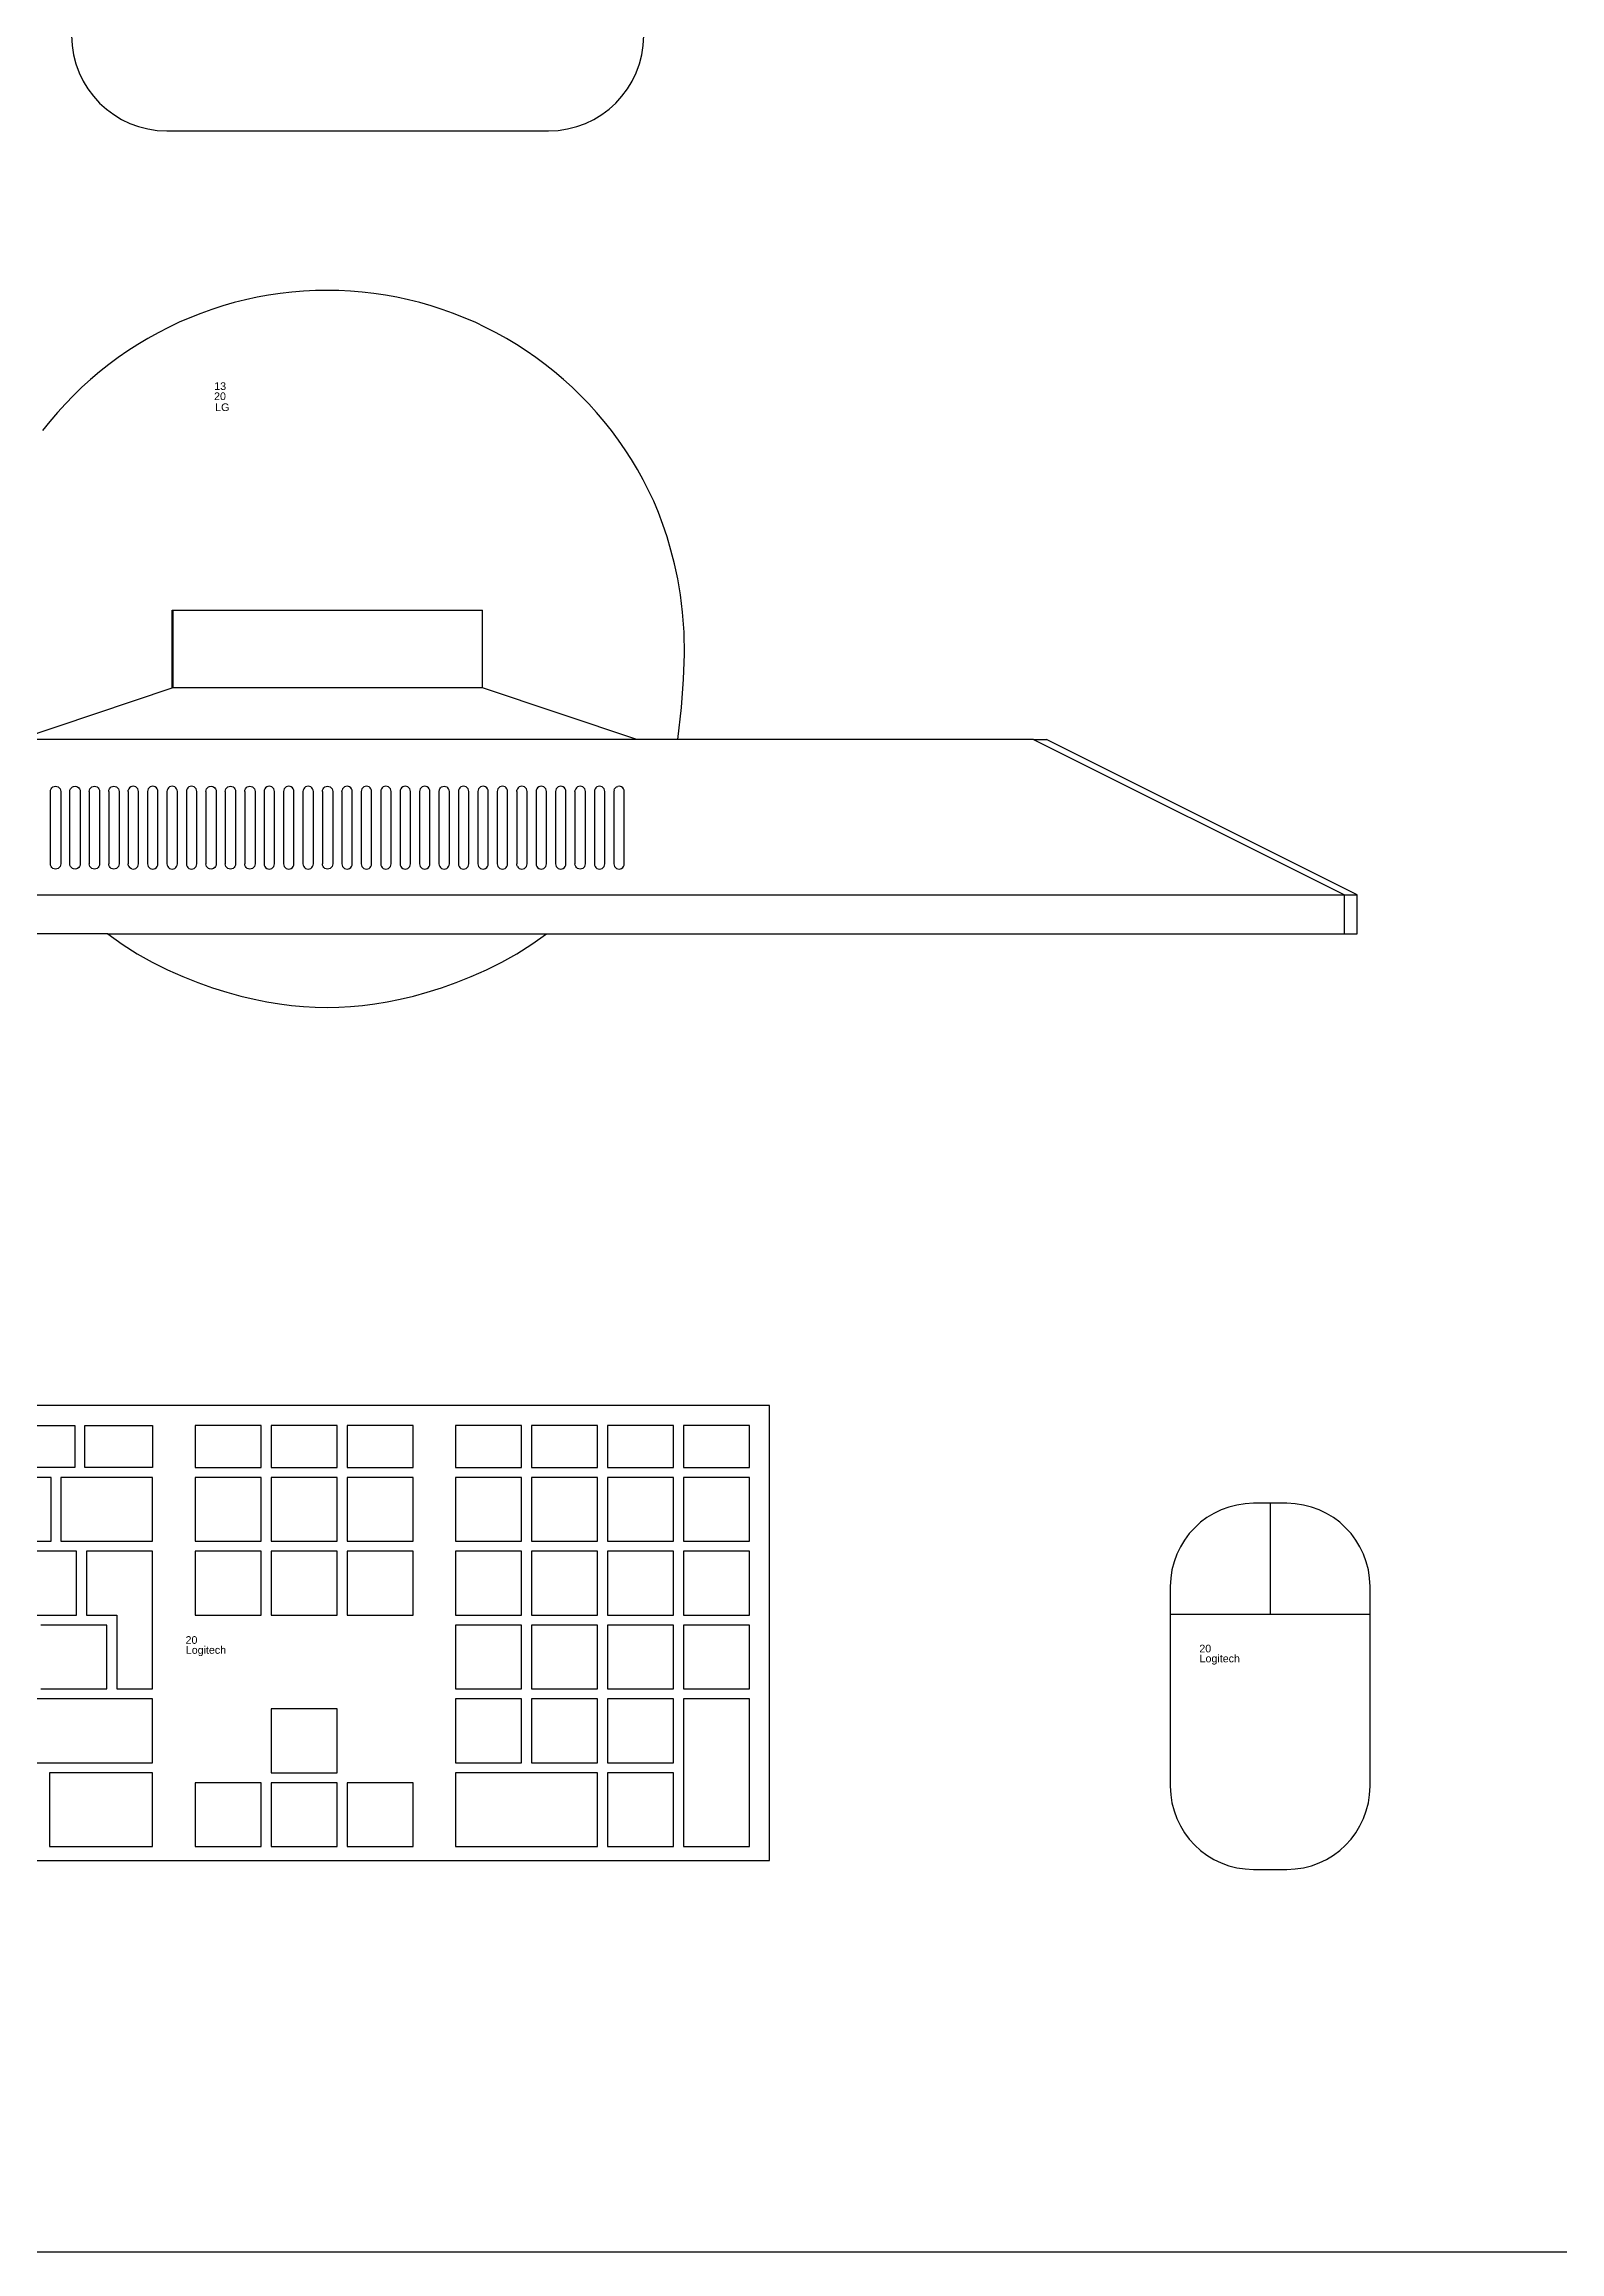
# Model space of a CAD drawing. Header units: inches. Extents: x 38 to 872, y -154 to 346.
# Drawn here: x 364.2 to 403.9, y -93.5 to -35.6 of the extents above; entities that cross this region are included whole.
import ezdxf

# ---------------------------------------------------------------- set-up
doc = ezdxf.new("R2010")
doc.units = ezdxf.units.IN
doc.header["$MEASUREMENT"] = 0
doc.layers.add('Edges', color=7, linetype='Continuous')
doc.styles.get("Standard").update_dxf_attribs({"font": 'arial.ttf'})

# ---------------------------------------------------------------- blocks, each defined once
blk = doc.blocks.new('Mesa')
blk.add_lwpolyline([(145.59, 115.783), (7.5, 115.783, 0.414214), (0, 108.283), (0, 7.5, 0.414214), (7.5, 0), (145.59, 0, 0.414214), (153.09, 7.5), (153.09, 108.283, 0.414214)], format="xyb", close=True)
blk.add_lwpolyline([(107.882, 55.616), (117.882, 55.616)])
for centre, start, end in [((107.882, 58.116), 90, 270), ((117.882, 58.116), 270, 90)]:
    blk.add_arc(centre, 2.5, start, end)
for tag, p, flags in [('ID', (4.63, 109.471), 1), ('PC_DISPONIBLES', (4.666, 106.305), 3), ('PC_ACTUALES', (4.642, 104.708), 1)]:
    blk.add_attdef(tag, p, '', height=1, dxfattribs=dict(flags=flags))
blk.add_attdef('POSICION', (4.604, 107.926), '', height=1)
blk = doc.blocks.new('Monitor')
at = {"layer": 'Edges'}
for p, q in [((-3.948, -0.88), (-3.948, 1.157)), ((-3.948, 1.157), (-3.92, 1.157)), ((-3.92, -0.88), (-3.92, 1.157)), ((-3.92, 1.157), (4.192, 1.157)), ((4.192, -0.88), (4.192, 1.157)), ((-7.98, -2.239), (-3.948, -0.88)), ((-3.92, -0.88), (-3.948, -0.88)), ((4.192, -0.88), (-3.92, -0.88)), ((8.235, -2.239), (4.192, -0.88)), ((8.235, -2.239), (-7.98, -2.239)), ((9.31, -2.239), (8.235, -2.239)), ((18.637, -2.239), (9.31, -2.239)), ((18.637, -2.239), (26.788, -6.314)), ((18.637, -2.239), (18.976, -2.239)), ((27.127, -6.314), (18.976, -2.239)), ((-7.073, -3.48), (-7.04, -3.466)), ((-7.04, -3.466), (-7.005, -3.462)), ((-7.005, -3.462), (-6.97, -3.466)), ((-6.97, -3.466), (-6.937, -3.48)), ((-6.563, -3.48), (-6.531, -3.466)), ((-6.531, -3.466), (-6.495, -3.462)), ((-6.495, -3.462), (-6.46, -3.466)), ((-6.46, -3.466), (-6.427, -3.48)), ((-6.054, -3.48), (-6.021, -3.466)), ((-6.021, -3.466), (-5.986, -3.462)), ((-5.986, -3.462), (-5.951, -3.466)), ((-5.951, -3.466), (-5.918, -3.48)), ((-5.544, -3.48), (-5.512, -3.466)), ((-5.512, -3.466), (-5.477, -3.462)), ((-5.477, -3.462), (-5.441, -3.466)), ((-5.441, -3.466), (-5.409, -3.48)), ((-5.002, -3.466), (-5.035, -3.48)), ((-4.967, -3.462), (-5.002, -3.466)), ((-4.932, -3.466), (-4.967, -3.462)), ((-4.899, -3.48), (-4.932, -3.466)), ((-4.493, -3.466), (-4.526, -3.48)), ((-4.458, -3.462), (-4.493, -3.466)), ((-4.423, -3.466), (-4.458, -3.462)), ((-4.39, -3.48), (-4.423, -3.466)), ((-3.983, -3.466), (-4.016, -3.48)), ((-3.948, -3.462), (-3.983, -3.466)), ((-3.913, -3.466), (-3.948, -3.462)), ((-3.88, -3.48), (-3.913, -3.466)), ((-3.474, -3.466), (-3.507, -3.48)), ((-3.439, -3.462), (-3.474, -3.466)), ((-3.404, -3.466), (-3.439, -3.462)), ((-3.371, -3.48), (-3.404, -3.466)), ((-2.997, -3.48), (-2.965, -3.466)), ((-2.965, -3.466), (-2.929, -3.462)), ((-2.929, -3.462), (-2.894, -3.466)), ((-2.894, -3.466), (-2.861, -3.48)), ((-2.488, -3.48), (-2.455, -3.466)), ((-2.455, -3.466), (-2.42, -3.462)), ((-2.42, -3.462), (-2.385, -3.466)), ((-2.385, -3.466), (-2.352, -3.48)), ((-1.978, -3.48), (-1.946, -3.466)), ((-1.946, -3.466), (-1.91, -3.462)), ((-1.91, -3.462), (-1.875, -3.466)), ((-1.875, -3.466), (-1.843, -3.48)), ((-1.436, -3.466), (-1.469, -3.48)), ((-1.401, -3.462), (-1.436, -3.466)), ((-1.366, -3.466), (-1.401, -3.462)), ((-1.333, -3.48), (-1.366, -3.466)), ((-0.927, -3.466), (-0.96, -3.48)), ((-0.892, -3.462), (-0.927, -3.466)), ((-0.856, -3.466), (-0.892, -3.462)), ((-0.824, -3.48), (-0.856, -3.466)), ((-0.417, -3.466), (-0.45, -3.48)), ((-0.382, -3.462), (-0.417, -3.466)), ((-0.347, -3.466), (-0.382, -3.462)), ((-0.314, -3.48), (-0.347, -3.466)), ((0.059, -3.48), (0.092, -3.466)), ((0.092, -3.466), (0.127, -3.462)), ((0.127, -3.462), (0.162, -3.466)), ((0.162, -3.466), (0.195, -3.48)), ((0.602, -3.466), (0.569, -3.48)), ((0.637, -3.462), (0.602, -3.466)), ((0.672, -3.466), (0.637, -3.462)), ((0.705, -3.48), (0.672, -3.466)), ((1.111, -3.466), (1.078, -3.48)), ((1.146, -3.462), (1.111, -3.466)), ((1.181, -3.466), (1.146, -3.462)), ((1.214, -3.48), (1.181, -3.466)), ((1.62, -3.466), (1.588, -3.48)), ((1.656, -3.462), (1.62, -3.466)), ((1.691, -3.466), (1.656, -3.462)), ((1.723, -3.48), (1.691, -3.466)), ((2.13, -3.466), (2.097, -3.48)), ((2.165, -3.462), (2.13, -3.466)), ((2.2, -3.466), (2.165, -3.462)), ((2.233, -3.48), (2.2, -3.466)), ((2.639, -3.466), (2.606, -3.48)), ((2.674, -3.462), (2.639, -3.466)), ((2.71, -3.466), (2.674, -3.462)), ((2.742, -3.48), (2.71, -3.466)), ((3.116, -3.48), (3.149, -3.466)), ((3.149, -3.466), (3.184, -3.462)), ((3.184, -3.462), (3.219, -3.466)), ((3.219, -3.466), (3.252, -3.48)), ((3.658, -3.466), (3.625, -3.48)), ((3.693, -3.462), (3.658, -3.466)), ((3.728, -3.466), (3.693, -3.462)), ((3.761, -3.48), (3.728, -3.466)), ((4.168, -3.466), (4.135, -3.48)), ((4.203, -3.462), (4.168, -3.466)), ((4.238, -3.466), (4.203, -3.462)), ((4.271, -3.48), (4.238, -3.466)), ((4.677, -3.466), (4.644, -3.48)), ((4.712, -3.462), (4.677, -3.466)), ((4.747, -3.466), (4.712, -3.462)), ((4.78, -3.48), (4.747, -3.466)), ((5.186, -3.466), (5.154, -3.48)), ((5.222, -3.462), (5.186, -3.466)), ((5.257, -3.466), (5.222, -3.462)), ((5.29, -3.48), (5.257, -3.466)), ((5.696, -3.466), (5.663, -3.48)), ((5.731, -3.462), (5.696, -3.466)), ((5.766, -3.466), (5.731, -3.462)), ((5.799, -3.48), (5.766, -3.466)), ((6.205, -3.466), (6.173, -3.48)), ((6.24, -3.462), (6.205, -3.466)), ((6.276, -3.466), (6.24, -3.462)), ((6.308, -3.48), (6.276, -3.466)), ((6.715, -3.466), (6.682, -3.48)), ((6.75, -3.462), (6.715, -3.466)), ((6.785, -3.466), (6.75, -3.462)), ((6.818, -3.48), (6.785, -3.466)), ((7.224, -3.466), (7.191, -3.48)), ((7.259, -3.462), (7.224, -3.466)), ((7.294, -3.466), (7.259, -3.462)), ((7.327, -3.48), (7.294, -3.466)), ((7.701, -3.48), (7.734, -3.466)), ((7.769, -3.462), (7.734, -3.466)), ((7.804, -3.466), (7.769, -3.462)), ((7.837, -3.48), (7.804, -3.466)), ((-7.141, -3.597), (-7.136, -3.562)), ((-7.141, -5.499), (-7.141, -3.597)), ((-7.136, -3.562), (-7.122, -3.529)), ((-7.122, -3.529), (-7.101, -3.501)), ((-7.101, -3.501), (-7.073, -3.48)), ((-6.937, -3.48), (-6.909, -3.501)), ((-6.909, -3.501), (-6.887, -3.529)), ((-6.887, -3.529), (-6.874, -3.562)), ((-6.874, -3.562), (-6.869, -3.597)), ((-6.869, -3.597), (-6.869, -5.499)), ((-6.631, -3.597), (-6.627, -3.562)), ((-6.631, -5.499), (-6.631, -3.597)), ((-6.627, -3.562), (-6.613, -3.529)), ((-6.613, -3.529), (-6.591, -3.501)), ((-6.591, -3.501), (-6.563, -3.48)), ((-6.427, -3.48), (-6.399, -3.501)), ((-6.399, -3.501), (-6.378, -3.529)), ((-6.378, -3.529), (-6.364, -3.562)), ((-6.364, -3.562), (-6.36, -3.597)), ((-6.36, -3.597), (-6.36, -5.499)), ((-6.122, -3.597), (-6.117, -3.562)), ((-6.122, -3.597), (-6.122, -5.499)), ((-6.117, -3.562), (-6.104, -3.529)), ((-6.104, -3.529), (-6.082, -3.501)), ((-6.082, -3.501), (-6.054, -3.48)), ((-5.918, -3.48), (-5.89, -3.501)), ((-5.89, -3.501), (-5.868, -3.529)), ((-5.868, -3.529), (-5.855, -3.562)), ((-5.855, -3.562), (-5.85, -3.597)), ((-5.85, -3.597), (-5.85, -5.499)), ((-5.612, -3.597), (-5.608, -3.562)), ((-5.612, -3.597), (-5.612, -5.499)), ((-5.608, -3.562), (-5.594, -3.529)), ((-5.594, -3.529), (-5.573, -3.501)), ((-5.573, -3.501), (-5.544, -3.48)), ((-5.409, -3.48), (-5.38, -3.501)), ((-5.38, -3.501), (-5.359, -3.529)), ((-5.359, -3.529), (-5.345, -3.562)), ((-5.345, -3.562), (-5.341, -3.597)), ((-5.341, -3.597), (-5.341, -5.499)), ((-5.103, -3.597), (-5.098, -3.562)), ((-5.103, -3.597), (-5.103, -5.499)), ((-5.085, -3.529), (-5.098, -3.562)), ((-5.063, -3.501), (-5.085, -3.529)), ((-5.035, -3.48), (-5.063, -3.501)), ((-4.871, -3.501), (-4.899, -3.48)), ((-4.849, -3.529), (-4.871, -3.501)), ((-4.836, -3.562), (-4.849, -3.529)), ((-4.831, -3.597), (-4.836, -3.562)), ((-4.831, -5.499), (-4.831, -3.597)), ((-4.589, -3.562), (-4.594, -3.597)), ((-4.594, -3.597), (-4.594, -5.499)), ((-4.575, -3.529), (-4.589, -3.562)), ((-4.554, -3.501), (-4.575, -3.529)), ((-4.526, -3.48), (-4.554, -3.501)), ((-4.362, -3.501), (-4.39, -3.48)), ((-4.34, -3.529), (-4.362, -3.501)), ((-4.326, -3.562), (-4.34, -3.529)), ((-4.322, -3.597), (-4.326, -3.562)), ((-4.322, -5.499), (-4.322, -3.597)), ((-4.079, -3.562), (-4.084, -3.597)), ((-4.084, -3.597), (-4.084, -5.499)), ((-4.066, -3.529), (-4.079, -3.562)), ((-4.044, -3.501), (-4.066, -3.529)), ((-4.016, -3.48), (-4.044, -3.501)), ((-3.852, -3.501), (-3.88, -3.48)), ((-3.831, -3.529), (-3.852, -3.501)), ((-3.817, -3.562), (-3.831, -3.529)), ((-3.812, -3.597), (-3.817, -3.562)), ((-3.812, -5.499), (-3.812, -3.597)), ((-3.57, -3.562), (-3.575, -3.597)), ((-3.575, -3.597), (-3.575, -5.499)), ((-3.556, -3.529), (-3.57, -3.562)), ((-3.535, -3.501), (-3.556, -3.529)), ((-3.507, -3.48), (-3.535, -3.501)), ((-3.343, -3.501), (-3.371, -3.48)), ((-3.321, -3.529), (-3.343, -3.501)), ((-3.308, -3.562), (-3.321, -3.529)), ((-3.303, -3.597), (-3.308, -3.562)), ((-3.303, -5.499), (-3.303, -3.597)), ((-3.065, -3.597), (-3.061, -3.562)), ((-3.065, -3.597), (-3.065, -5.499)), ((-3.061, -3.562), (-3.047, -3.529)), ((-3.047, -3.529), (-3.025, -3.501)), ((-3.025, -3.501), (-2.997, -3.48)), ((-2.861, -3.48), (-2.833, -3.501)), ((-2.833, -3.501), (-2.812, -3.529)), ((-2.812, -3.529), (-2.798, -3.562)), ((-2.798, -3.562), (-2.794, -3.597)), ((-2.794, -3.597), (-2.794, -5.499)), ((-2.556, -3.597), (-2.551, -3.562)), ((-2.556, -3.597), (-2.556, -5.499)), ((-2.551, -3.562), (-2.538, -3.529)), ((-2.538, -3.529), (-2.516, -3.501)), ((-2.516, -3.501), (-2.488, -3.48)), ((-2.352, -3.48), (-2.324, -3.501)), ((-2.324, -3.501), (-2.302, -3.529)), ((-2.302, -3.529), (-2.289, -3.562)), ((-2.289, -3.562), (-2.284, -3.597)), ((-2.284, -3.597), (-2.284, -5.499)), ((-2.046, -3.597), (-2.042, -3.562)), ((-2.046, -3.597), (-2.046, -5.499)), ((-2.042, -3.562), (-2.028, -3.529)), ((-2.028, -3.529), (-2.007, -3.501)), ((-2.007, -3.501), (-1.978, -3.48)), ((-1.843, -3.48), (-1.814, -3.501)), ((-1.814, -3.501), (-1.793, -3.529)), ((-1.793, -3.529), (-1.779, -3.562)), ((-1.779, -3.562), (-1.775, -3.597)), ((-1.775, -3.597), (-1.775, -5.499)), ((-1.532, -3.562), (-1.537, -3.597)), ((-1.537, -3.597), (-1.537, -5.499)), ((-1.519, -3.529), (-1.532, -3.562)), ((-1.497, -3.501), (-1.519, -3.529)), ((-1.469, -3.48), (-1.497, -3.501)), ((-1.305, -3.501), (-1.333, -3.48)), ((-1.283, -3.529), (-1.305, -3.501)), ((-1.27, -3.562), (-1.283, -3.529)), ((-1.265, -3.597), (-1.27, -3.562)), ((-1.265, -5.499), (-1.265, -3.597)), ((-1.023, -3.562), (-1.027, -3.597)), ((-1.027, -3.597), (-1.027, -5.499)), ((-1.009, -3.529), (-1.023, -3.562)), ((-0.988, -3.501), (-1.009, -3.529)), ((-0.96, -3.48), (-0.988, -3.501)), ((-0.796, -3.501), (-0.824, -3.48)), ((-0.774, -3.529), (-0.796, -3.501)), ((-0.76, -3.562), (-0.774, -3.529)), ((-0.756, -3.597), (-0.76, -3.562)), ((-0.756, -5.499), (-0.756, -3.597)), ((-0.513, -3.562), (-0.518, -3.597)), ((-0.518, -3.597), (-0.518, -5.499)), ((-0.5, -3.529), (-0.513, -3.562)), ((-0.478, -3.501), (-0.5, -3.529)), ((-0.45, -3.48), (-0.478, -3.501)), ((-0.286, -3.501), (-0.314, -3.48)), ((-0.265, -3.529), (-0.286, -3.501)), ((-0.251, -3.562), (-0.265, -3.529)), ((-0.246, -3.597), (-0.251, -3.562)), ((-0.246, -5.499), (-0.246, -3.597)), ((-0.009, -3.597), (-0.004, -3.562)), ((-0.009, -3.597), (-0.009, -5.499)), ((-0.004, -3.562), (0.01, -3.529)), ((0.01, -3.529), (0.031, -3.501)), ((0.031, -3.501), (0.059, -3.48)), ((0.195, -3.48), (0.223, -3.501)), ((0.223, -3.501), (0.245, -3.529)), ((0.245, -3.529), (0.258, -3.562)), ((0.258, -3.562), (0.263, -3.597)), ((0.263, -3.597), (0.263, -5.499)), ((0.501, -3.597), (0.505, -3.562)), ((0.501, -3.597), (0.501, -5.499)), ((0.519, -3.529), (0.505, -3.562)), ((0.541, -3.501), (0.519, -3.529)), ((0.569, -3.48), (0.541, -3.501)), ((0.733, -3.501), (0.705, -3.48)), ((0.754, -3.529), (0.733, -3.501)), ((0.768, -3.562), (0.754, -3.529)), ((0.773, -3.597), (0.768, -3.562)), ((0.773, -5.499), (0.773, -3.597)), ((1.015, -3.562), (1.01, -3.597)), ((1.01, -3.597), (1.01, -5.499)), ((1.028, -3.529), (1.015, -3.562)), ((1.05, -3.501), (1.028, -3.529)), ((1.078, -3.48), (1.05, -3.501)), ((1.242, -3.501), (1.214, -3.48)), ((1.264, -3.529), (1.242, -3.501)), ((1.277, -3.562), (1.264, -3.529)), ((1.282, -3.597), (1.277, -3.562)), ((1.282, -5.499), (1.282, -3.597)), ((1.524, -3.562), (1.52, -3.597)), ((1.52, -3.597), (1.52, -5.499)), ((1.538, -3.529), (1.524, -3.562)), ((1.559, -3.501), (1.538, -3.529)), ((1.588, -3.48), (1.559, -3.501)), ((1.752, -3.501), (1.723, -3.48)), ((1.773, -3.529), (1.752, -3.501)), ((1.787, -3.562), (1.773, -3.529)), ((1.791, -3.597), (1.787, -3.562)), ((1.791, -5.499), (1.791, -3.597)), ((2.034, -3.562), (2.029, -3.597)), ((2.029, -3.597), (2.029, -5.499)), ((2.047, -3.529), (2.034, -3.562)), ((2.069, -3.501), (2.047, -3.529)), ((2.097, -3.48), (2.069, -3.501)), ((2.261, -3.501), (2.233, -3.48)), ((2.283, -3.529), (2.261, -3.501)), ((2.296, -3.562), (2.283, -3.529)), ((2.301, -3.597), (2.296, -3.562)), ((2.301, -5.499), (2.301, -3.597)), ((2.543, -3.562), (2.539, -3.597)), ((2.539, -3.597), (2.539, -5.499)), ((2.557, -3.529), (2.543, -3.562)), ((2.578, -3.501), (2.557, -3.529)), ((2.606, -3.48), (2.578, -3.501)), ((2.77, -3.501), (2.742, -3.48)), ((2.792, -3.529), (2.77, -3.501)), ((2.806, -3.562), (2.792, -3.529)), ((2.81, -3.597), (2.806, -3.562)), ((2.81, -5.499), (2.81, -3.597)), ((3.053, -3.562), (3.048, -3.597)), ((3.048, -3.597), (3.048, -5.499)), ((3.053, -3.562), (3.066, -3.529)), ((3.066, -3.529), (3.088, -3.501)), ((3.088, -3.501), (3.116, -3.48)), ((3.28, -3.501), (3.252, -3.48)), ((3.301, -3.529), (3.28, -3.501)), ((3.315, -3.562), (3.301, -3.529)), ((3.32, -3.597), (3.315, -3.562)), ((3.32, -5.499), (3.32, -3.597)), ((3.562, -3.562), (3.557, -3.597)), ((3.557, -3.597), (3.557, -5.499)), ((3.576, -3.529), (3.562, -3.562)), ((3.597, -3.501), (3.576, -3.529)), ((3.625, -3.48), (3.597, -3.501)), ((3.789, -3.501), (3.761, -3.48)), ((3.811, -3.529), (3.789, -3.501)), ((3.825, -3.562), (3.811, -3.529)), ((3.829, -3.597), (3.825, -3.562)), ((3.829, -5.499), (3.829, -3.597)), ((4.071, -3.562), (4.067, -3.597)), ((4.067, -3.597), (4.067, -5.499)), ((4.085, -3.529), (4.071, -3.562)), ((4.107, -3.501), (4.085, -3.529)), ((4.135, -3.48), (4.107, -3.501)), ((4.299, -3.501), (4.271, -3.48)), ((4.32, -3.529), (4.299, -3.501)), ((4.334, -3.562), (4.32, -3.529)), ((4.339, -3.597), (4.334, -3.562)), ((4.339, -5.499), (4.339, -3.597)), ((4.581, -3.562), (4.576, -3.597)), ((4.576, -3.597), (4.576, -5.499)), ((4.595, -3.529), (4.581, -3.562)), ((4.616, -3.501), (4.595, -3.529)), ((4.644, -3.48), (4.616, -3.501)), ((4.808, -3.501), (4.78, -3.48)), ((4.83, -3.529), (4.808, -3.501)), ((4.843, -3.562), (4.83, -3.529)), ((4.848, -3.597), (4.843, -3.562)), ((4.848, -5.499), (4.848, -3.597)), ((5.086, -3.597), (5.09, -3.562)), ((5.086, -3.597), (5.086, -5.499)), ((5.104, -3.529), (5.09, -3.562)), ((5.126, -3.501), (5.104, -3.529)), ((5.154, -3.48), (5.126, -3.501)), ((5.318, -3.501), (5.29, -3.48)), ((5.339, -3.529), (5.318, -3.501)), ((5.353, -3.562), (5.339, -3.529)), ((5.357, -3.597), (5.353, -3.562)), ((5.357, -5.499), (5.357, -3.597)), ((5.6, -3.562), (5.595, -3.597)), ((5.595, -3.597), (5.595, -5.499)), ((5.613, -3.529), (5.6, -3.562)), ((5.635, -3.501), (5.613, -3.529)), ((5.663, -3.48), (5.635, -3.501)), ((5.827, -3.501), (5.799, -3.48)), ((5.849, -3.529), (5.827, -3.501)), ((5.862, -3.562), (5.849, -3.529)), ((5.867, -3.597), (5.862, -3.562)), ((5.867, -5.499), (5.867, -3.597)), ((6.109, -3.562), (6.105, -3.597)), ((6.105, -3.597), (6.105, -5.499)), ((6.123, -3.529), (6.109, -3.562)), ((6.144, -3.501), (6.123, -3.529)), ((6.173, -3.48), (6.144, -3.501)), ((6.337, -3.501), (6.308, -3.48)), ((6.358, -3.529), (6.337, -3.501)), ((6.372, -3.562), (6.358, -3.529)), ((6.376, -3.597), (6.372, -3.562)), ((6.376, -5.499), (6.376, -3.597)), ((6.614, -3.597), (6.619, -3.562)), ((6.614, -3.597), (6.614, -5.499)), ((6.632, -3.529), (6.619, -3.562)), ((6.654, -3.501), (6.632, -3.529)), ((6.682, -3.48), (6.654, -3.501)), ((6.846, -3.501), (6.818, -3.48)), ((6.868, -3.529), (6.846, -3.501)), ((6.881, -3.562), (6.868, -3.529)), ((6.886, -3.597), (6.881, -3.562)), ((6.886, -5.499), (6.886, -3.597)), ((7.128, -3.562), (7.123, -3.597)), ((7.123, -3.597), (7.123, -5.499)), ((7.142, -3.529), (7.128, -3.562)), ((7.163, -3.501), (7.142, -3.529)), ((7.191, -3.48), (7.163, -3.501)), ((7.355, -3.501), (7.327, -3.48)), ((7.377, -3.529), (7.355, -3.501)), ((7.391, -3.562), (7.377, -3.529)), ((7.395, -3.597), (7.391, -3.562)), ((7.395, -5.499), (7.395, -3.597)), ((7.638, -3.562), (7.633, -3.597)), ((7.633, -3.597), (7.633, -5.499)), ((7.638, -3.562), (7.651, -3.529)), ((7.651, -3.529), (7.673, -3.501)), ((7.673, -3.501), (7.701, -3.48)), ((7.865, -3.501), (7.837, -3.48)), ((7.886, -3.529), (7.865, -3.501)), ((7.9, -3.562), (7.886, -3.529)), ((7.905, -3.597), (7.9, -3.562)), ((7.905, -5.499), (7.905, -3.597)), ((-7.136, -5.534), (-7.141, -5.499)), ((-7.122, -5.567), (-7.136, -5.534)), ((-7.101, -5.595), (-7.122, -5.567)), ((-7.073, -5.617), (-7.101, -5.595)), ((-7.04, -5.631), (-7.073, -5.617)), ((-7.005, -5.635), (-7.04, -5.631)), ((-6.97, -5.631), (-7.005, -5.635)), ((-6.937, -5.617), (-6.97, -5.631)), ((-6.909, -5.595), (-6.937, -5.617)), ((-6.887, -5.567), (-6.909, -5.595)), ((-6.874, -5.534), (-6.887, -5.567)), ((-6.869, -5.499), (-6.874, -5.534)), ((-6.627, -5.534), (-6.631, -5.499)), ((-6.613, -5.567), (-6.627, -5.534)), ((-6.591, -5.595), (-6.613, -5.567)), ((-6.563, -5.617), (-6.591, -5.595)), ((-6.531, -5.631), (-6.563, -5.617)), ((-6.495, -5.635), (-6.531, -5.631)), ((-6.46, -5.631), (-6.495, -5.635)), ((-6.427, -5.617), (-6.46, -5.631)), ((-6.399, -5.595), (-6.427, -5.617)), ((-6.378, -5.567), (-6.399, -5.595)), ((-6.364, -5.534), (-6.378, -5.567)), ((-6.36, -5.499), (-6.364, -5.534)), ((-6.117, -5.534), (-6.122, -5.499)), ((-6.104, -5.567), (-6.117, -5.534)), ((-6.082, -5.595), (-6.104, -5.567)), ((-6.054, -5.617), (-6.082, -5.595)), ((-6.021, -5.631), (-6.054, -5.617)), ((-5.986, -5.635), (-6.021, -5.631)), ((-5.951, -5.631), (-5.986, -5.635)), ((-5.918, -5.617), (-5.951, -5.631)), ((-5.89, -5.595), (-5.918, -5.617)), ((-5.868, -5.567), (-5.89, -5.595)), ((-5.855, -5.534), (-5.868, -5.567)), ((-5.85, -5.499), (-5.855, -5.534)), ((-5.608, -5.534), (-5.612, -5.499)), ((-5.594, -5.567), (-5.608, -5.534)), ((-5.573, -5.595), (-5.594, -5.567)), ((-5.544, -5.617), (-5.573, -5.595)), ((-5.512, -5.631), (-5.544, -5.617)), ((-5.477, -5.635), (-5.512, -5.631)), ((-5.441, -5.631), (-5.477, -5.635)), ((-5.409, -5.617), (-5.441, -5.631)), ((-5.38, -5.595), (-5.409, -5.617)), ((-5.359, -5.567), (-5.38, -5.595)), ((-5.345, -5.534), (-5.359, -5.567)), ((-5.341, -5.499), (-5.345, -5.534)), ((-5.098, -5.534), (-5.103, -5.499)), ((-5.098, -5.534), (-5.085, -5.567)), ((-5.085, -5.567), (-5.063, -5.595)), ((-5.035, -5.617), (-5.063, -5.595)), ((-5.002, -5.631), (-5.035, -5.617)), ((-5.002, -5.631), (-4.967, -5.635)), ((-4.967, -5.635), (-4.932, -5.631)), ((-4.932, -5.631), (-4.899, -5.617)), ((-4.899, -5.617), (-4.871, -5.595)), ((-4.871, -5.595), (-4.849, -5.567)), ((-4.849, -5.567), (-4.836, -5.534)), ((-4.836, -5.534), (-4.831, -5.499)), ((-4.594, -5.499), (-4.589, -5.534)), ((-4.589, -5.534), (-4.575, -5.567)), ((-4.575, -5.567), (-4.554, -5.595)), ((-4.554, -5.595), (-4.526, -5.617)), ((-4.526, -5.617), (-4.493, -5.631)), ((-4.493, -5.631), (-4.458, -5.635)), ((-4.458, -5.635), (-4.423, -5.631)), ((-4.423, -5.631), (-4.39, -5.617)), ((-4.39, -5.617), (-4.362, -5.595)), ((-4.362, -5.595), (-4.34, -5.567)), ((-4.34, -5.567), (-4.326, -5.534)), ((-4.326, -5.534), (-4.322, -5.499)), ((-4.084, -5.499), (-4.079, -5.534)), ((-4.079, -5.534), (-4.066, -5.567)), ((-4.066, -5.567), (-4.044, -5.595)), ((-4.044, -5.595), (-4.016, -5.617)), ((-4.016, -5.617), (-3.983, -5.631)), ((-3.983, -5.631), (-3.948, -5.635)), ((-3.948, -5.635), (-3.913, -5.631)), ((-3.913, -5.631), (-3.88, -5.617)), ((-3.88, -5.617), (-3.852, -5.595)), ((-3.852, -5.595), (-3.831, -5.567)), ((-3.831, -5.567), (-3.817, -5.534)), ((-3.817, -5.534), (-3.812, -5.499)), ((-3.575, -5.499), (-3.57, -5.534)), ((-3.57, -5.534), (-3.556, -5.567)), ((-3.556, -5.567), (-3.535, -5.595)), ((-3.535, -5.595), (-3.507, -5.617)), ((-3.507, -5.617), (-3.474, -5.631)), ((-3.474, -5.631), (-3.439, -5.635)), ((-3.439, -5.635), (-3.404, -5.631)), ((-3.404, -5.631), (-3.371, -5.617)), ((-3.371, -5.617), (-3.343, -5.595)), ((-3.343, -5.595), (-3.321, -5.567)), ((-3.321, -5.567), (-3.308, -5.534)), ((-3.308, -5.534), (-3.303, -5.499)), ((-3.061, -5.534), (-3.065, -5.499)), ((-3.047, -5.567), (-3.061, -5.534)), ((-3.025, -5.595), (-3.047, -5.567)), ((-2.997, -5.617), (-3.025, -5.595)), ((-2.965, -5.631), (-2.997, -5.617)), ((-2.929, -5.635), (-2.965, -5.631)), ((-2.894, -5.631), (-2.929, -5.635)), ((-2.861, -5.617), (-2.894, -5.631)), ((-2.833, -5.595), (-2.861, -5.617)), ((-2.812, -5.567), (-2.833, -5.595)), ((-2.798, -5.534), (-2.812, -5.567)), ((-2.794, -5.499), (-2.798, -5.534)), ((-2.551, -5.534), (-2.556, -5.499)), ((-2.538, -5.567), (-2.551, -5.534)), ((-2.516, -5.595), (-2.538, -5.567)), ((-2.488, -5.617), (-2.516, -5.595)), ((-2.455, -5.631), (-2.488, -5.617)), ((-2.42, -5.635), (-2.455, -5.631)), ((-2.385, -5.631), (-2.42, -5.635)), ((-2.352, -5.617), (-2.385, -5.631)), ((-2.324, -5.595), (-2.352, -5.617)), ((-2.302, -5.567), (-2.324, -5.595)), ((-2.289, -5.534), (-2.302, -5.567)), ((-2.284, -5.499), (-2.289, -5.534)), ((-2.042, -5.534), (-2.046, -5.499)), ((-2.028, -5.567), (-2.042, -5.534)), ((-2.007, -5.595), (-2.028, -5.567)), ((-1.978, -5.617), (-2.007, -5.595)), ((-1.946, -5.631), (-1.978, -5.617)), ((-1.91, -5.635), (-1.946, -5.631)), ((-1.875, -5.631), (-1.91, -5.635)), ((-1.843, -5.617), (-1.875, -5.631)), ((-1.814, -5.595), (-1.843, -5.617)), ((-1.793, -5.567), (-1.814, -5.595)), ((-1.779, -5.534), (-1.793, -5.567)), ((-1.775, -5.499), (-1.779, -5.534)), ((-1.537, -5.499), (-1.532, -5.534)), ((-1.532, -5.534), (-1.519, -5.567)), ((-1.519, -5.567), (-1.497, -5.595)), ((-1.497, -5.595), (-1.469, -5.617)), ((-1.469, -5.617), (-1.436, -5.631)), ((-1.436, -5.631), (-1.401, -5.635)), ((-1.401, -5.635), (-1.366, -5.631)), ((-1.366, -5.631), (-1.333, -5.617)), ((-1.333, -5.617), (-1.305, -5.595)), ((-1.305, -5.595), (-1.283, -5.567)), ((-1.283, -5.567), (-1.27, -5.534)), ((-1.27, -5.534), (-1.265, -5.499)), ((-1.027, -5.499), (-1.023, -5.534)), ((-1.023, -5.534), (-1.009, -5.567)), ((-1.009, -5.567), (-0.988, -5.595)), ((-0.988, -5.595), (-0.96, -5.617)), ((-0.96, -5.617), (-0.927, -5.631)), ((-0.927, -5.631), (-0.892, -5.635)), ((-0.892, -5.635), (-0.856, -5.631)), ((-0.856, -5.631), (-0.824, -5.617)), ((-0.824, -5.617), (-0.796, -5.595)), ((-0.796, -5.595), (-0.774, -5.567)), ((-0.774, -5.567), (-0.76, -5.534)), ((-0.76, -5.534), (-0.756, -5.499)), ((-0.518, -5.499), (-0.513, -5.534)), ((-0.513, -5.534), (-0.5, -5.567)), ((-0.5, -5.567), (-0.478, -5.595)), ((-0.478, -5.595), (-0.45, -5.617)), ((-0.45, -5.617), (-0.417, -5.631)), ((-0.417, -5.631), (-0.382, -5.635)), ((-0.382, -5.635), (-0.347, -5.631)), ((-0.347, -5.631), (-0.314, -5.617)), ((-0.314, -5.617), (-0.286, -5.595)), ((-0.286, -5.595), (-0.265, -5.567)), ((-0.265, -5.567), (-0.251, -5.534)), ((-0.251, -5.534), (-0.246, -5.499)), ((-0.004, -5.534), (-0.009, -5.499)), ((0.01, -5.567), (-0.004, -5.534)), ((0.031, -5.595), (0.01, -5.567)), ((0.059, -5.617), (0.031, -5.595)), ((0.092, -5.631), (0.059, -5.617)), ((0.127, -5.635), (0.092, -5.631)), ((0.162, -5.631), (0.127, -5.635)), ((0.195, -5.617), (0.162, -5.631)), ((0.223, -5.595), (0.195, -5.617)), ((0.245, -5.567), (0.223, -5.595)), ((0.258, -5.534), (0.245, -5.567)), ((0.263, -5.499), (0.258, -5.534)), ((0.501, -5.499), (0.505, -5.534)), ((0.505, -5.534), (0.519, -5.567)), ((0.519, -5.567), (0.541, -5.595)), ((0.541, -5.595), (0.569, -5.617)), ((0.569, -5.617), (0.602, -5.631)), ((0.602, -5.631), (0.637, -5.635)), ((0.637, -5.635), (0.672, -5.631)), ((0.672, -5.631), (0.705, -5.617)), ((0.705, -5.617), (0.733, -5.595)), ((0.733, -5.595), (0.754, -5.567)), ((0.754, -5.567), (0.768, -5.534)), ((0.768, -5.534), (0.773, -5.499)), ((1.01, -5.499), (1.015, -5.534)), ((1.015, -5.534), (1.028, -5.567)), ((1.028, -5.567), (1.05, -5.595)), ((1.05, -5.595), (1.078, -5.617)), ((1.078, -5.617), (1.111, -5.631)), ((1.111, -5.631), (1.146, -5.635)), ((1.146, -5.635), (1.181, -5.631)), ((1.181, -5.631), (1.214, -5.617)), ((1.214, -5.617), (1.242, -5.595)), ((1.242, -5.595), (1.264, -5.567)), ((1.264, -5.567), (1.277, -5.534)), ((1.277, -5.534), (1.282, -5.499)), ((1.52, -5.499), (1.524, -5.534)), ((1.524, -5.534), (1.538, -5.567)), ((1.538, -5.567), (1.559, -5.595)), ((1.559, -5.595), (1.588, -5.617)), ((1.588, -5.617), (1.62, -5.631)), ((1.62, -5.631), (1.656, -5.635)), ((1.656, -5.635), (1.691, -5.631)), ((1.691, -5.631), (1.723, -5.617)), ((1.723, -5.617), (1.752, -5.595)), ((1.752, -5.595), (1.773, -5.567)), ((1.773, -5.567), (1.787, -5.534)), ((1.787, -5.534), (1.791, -5.499)), ((2.029, -5.499), (2.034, -5.534)), ((2.034, -5.534), (2.047, -5.567)), ((2.047, -5.567), (2.069, -5.595)), ((2.069, -5.595), (2.097, -5.617)), ((2.097, -5.617), (2.13, -5.631)), ((2.13, -5.631), (2.165, -5.635)), ((2.165, -5.635), (2.2, -5.631)), ((2.2, -5.631), (2.233, -5.617)), ((2.233, -5.617), (2.261, -5.595)), ((2.261, -5.595), (2.283, -5.567)), ((2.283, -5.567), (2.296, -5.534)), ((2.296, -5.534), (2.301, -5.499)), ((2.539, -5.499), (2.543, -5.534)), ((2.543, -5.534), (2.557, -5.567)), ((2.557, -5.567), (2.578, -5.595)), ((2.578, -5.595), (2.606, -5.617)), ((2.606, -5.617), (2.639, -5.631)), ((2.639, -5.631), (2.674, -5.635)), ((2.674, -5.635), (2.71, -5.631)), ((2.71, -5.631), (2.742, -5.617)), ((2.742, -5.617), (2.77, -5.595)), ((2.77, -5.595), (2.792, -5.567)), ((2.792, -5.567), (2.806, -5.534)), ((2.806, -5.534), (2.81, -5.499)), ((3.048, -5.499), (3.053, -5.534)), ((3.053, -5.534), (3.066, -5.567)), ((3.066, -5.567), (3.088, -5.595)), ((3.088, -5.595), (3.116, -5.617)), ((3.116, -5.617), (3.149, -5.631)), ((3.149, -5.631), (3.184, -5.635)), ((3.184, -5.635), (3.219, -5.631)), ((3.219, -5.631), (3.252, -5.617)), ((3.252, -5.617), (3.28, -5.595)), ((3.28, -5.595), (3.301, -5.567)), ((3.301, -5.567), (3.315, -5.534)), ((3.315, -5.534), (3.32, -5.499)), ((3.557, -5.499), (3.562, -5.534)), ((3.562, -5.534), (3.576, -5.567)), ((3.576, -5.567), (3.597, -5.595)), ((3.597, -5.595), (3.625, -5.617)), ((3.625, -5.617), (3.658, -5.631)), ((3.658, -5.631), (3.693, -5.635)), ((3.693, -5.635), (3.728, -5.631)), ((3.728, -5.631), (3.761, -5.617)), ((3.761, -5.617), (3.789, -5.595)), ((3.789, -5.595), (3.811, -5.567)), ((3.811, -5.567), (3.825, -5.534)), ((3.825, -5.534), (3.829, -5.499)), ((4.067, -5.499), (4.071, -5.534)), ((4.071, -5.534), (4.085, -5.567)), ((4.085, -5.567), (4.107, -5.595)), ((4.107, -5.595), (4.135, -5.617)), ((4.135, -5.617), (4.168, -5.631)), ((4.168, -5.631), (4.203, -5.635)), ((4.203, -5.635), (4.238, -5.631)), ((4.238, -5.631), (4.271, -5.617)), ((4.271, -5.617), (4.299, -5.595)), ((4.299, -5.595), (4.32, -5.567)), ((4.32, -5.567), (4.334, -5.534)), ((4.334, -5.534), (4.339, -5.499)), ((4.576, -5.499), (4.581, -5.534)), ((4.581, -5.534), (4.595, -5.567)), ((4.595, -5.567), (4.616, -5.595)), ((4.616, -5.595), (4.644, -5.617)), ((4.644, -5.617), (4.677, -5.631)), ((4.677, -5.631), (4.712, -5.635)), ((4.712, -5.635), (4.747, -5.631)), ((4.747, -5.631), (4.78, -5.617)), ((4.78, -5.617), (4.808, -5.595)), ((4.808, -5.595), (4.83, -5.567)), ((4.83, -5.567), (4.843, -5.534)), ((4.843, -5.534), (4.848, -5.499)), ((5.09, -5.534), (5.086, -5.499)), ((5.104, -5.567), (5.09, -5.534)), ((5.104, -5.567), (5.126, -5.595)), ((5.126, -5.595), (5.154, -5.617)), ((5.154, -5.617), (5.186, -5.631)), ((5.186, -5.631), (5.222, -5.635)), ((5.222, -5.635), (5.257, -5.631)), ((5.257, -5.631), (5.29, -5.617)), ((5.29, -5.617), (5.318, -5.595)), ((5.318, -5.595), (5.339, -5.567)), ((5.339, -5.567), (5.353, -5.534)), ((5.353, -5.534), (5.357, -5.499)), ((5.595, -5.499), (5.6, -5.534)), ((5.6, -5.534), (5.613, -5.567)), ((5.613, -5.567), (5.635, -5.595)), ((5.635, -5.595), (5.663, -5.617)), ((5.663, -5.617), (5.696, -5.631)), ((5.696, -5.631), (5.731, -5.635)), ((5.731, -5.635), (5.766, -5.631)), ((5.766, -5.631), (5.799, -5.617)), ((5.799, -5.617), (5.827, -5.595)), ((5.827, -5.595), (5.849, -5.567)), ((5.849, -5.567), (5.862, -5.534)), ((5.862, -5.534), (5.867, -5.499)), ((6.105, -5.499), (6.109, -5.534)), ((6.109, -5.534), (6.123, -5.567)), ((6.123, -5.567), (6.144, -5.595)), ((6.144, -5.595), (6.173, -5.617)), ((6.173, -5.617), (6.205, -5.631)), ((6.205, -5.631), (6.24, -5.635)), ((6.24, -5.635), (6.276, -5.631)), ((6.276, -5.631), (6.308, -5.617)), ((6.308, -5.617), (6.337, -5.595)), ((6.337, -5.595), (6.358, -5.567)), ((6.358, -5.567), (6.372, -5.534)), ((6.372, -5.534), (6.376, -5.499)), ((6.619, -5.534), (6.614, -5.499)), ((6.632, -5.567), (6.619, -5.534)), ((6.654, -5.595), (6.632, -5.567)), ((6.682, -5.617), (6.654, -5.595)), ((6.715, -5.631), (6.682, -5.617)), ((6.75, -5.635), (6.715, -5.631)), ((6.785, -5.631), (6.75, -5.635)), ((6.818, -5.617), (6.785, -5.631)), ((6.846, -5.595), (6.818, -5.617)), ((6.846, -5.595), (6.868, -5.567)), ((6.868, -5.567), (6.881, -5.534)), ((6.881, -5.534), (6.886, -5.499)), ((7.123, -5.499), (7.128, -5.534)), ((7.128, -5.534), (7.142, -5.567)), ((7.142, -5.567), (7.163, -5.595)), ((7.163, -5.595), (7.191, -5.617)), ((7.191, -5.617), (7.224, -5.631)), ((7.224, -5.631), (7.259, -5.635)), ((7.259, -5.635), (7.294, -5.631)), ((7.294, -5.631), (7.327, -5.617)), ((7.327, -5.617), (7.355, -5.595)), ((7.355, -5.595), (7.377, -5.567)), ((7.377, -5.567), (7.391, -5.534)), ((7.391, -5.534), (7.395, -5.499)), ((7.633, -5.499), (7.638, -5.534)), ((7.638, -5.534), (7.651, -5.567)), ((7.651, -5.567), (7.673, -5.595)), ((7.673, -5.595), (7.701, -5.617)), ((7.701, -5.617), (7.734, -5.631)), ((7.734, -5.631), (7.769, -5.635)), ((7.769, -5.635), (7.804, -5.631)), ((7.804, -5.631), (7.837, -5.617)), ((7.837, -5.617), (7.865, -5.595)), ((7.865, -5.595), (7.886, -5.567)), ((7.886, -5.567), (7.9, -5.534)), ((7.9, -5.534), (7.905, -5.499)), ((-26.533, -6.314), (26.788, -6.314)), ((26.788, -7.333), (26.788, -6.314)), ((26.788, -6.314), (27.127, -6.314)), ((27.127, -7.333), (27.127, -6.314)), ((-5.637, -7.333), (-26.533, -7.333)), ((-5.637, -7.333), (5.863, -7.333)), ((5.863, -7.333), (26.788, -7.333)), ((26.788, -7.333), (27.127, -7.333))]:
    blk.add_line(p, q, dxfattribs=at)
for points in [[(9.31, -2.239), (9.406, -1.399), (9.462, -0.657), (9.482, 0), (9.473, 0.581), (9.437, 1.098), (9.38, 1.56), (9.307, 1.98), (9.221, 2.367), (9.128, 2.73), (9.027, 3.074), (8.919, 3.4), (8.802, 3.711), (8.678, 4.008), (8.545, 4.293), (8.405, 4.57), (8.255, 4.839), (8.097, 5.103), (7.93, 5.362), (7.755, 5.614), (7.572, 5.862), (7.381, 6.103), (7.182, 6.337), (6.975, 6.565), (6.761, 6.786), (6.54, 7), (6.312, 7.207), (6.077, 7.406), (5.836, 7.597), (5.589, 7.78), (5.336, 7.955), (5.078, 8.122), (4.814, 8.28), (4.545, 8.43), (4.271, 8.57), (3.993, 8.702), (3.711, 8.824), (3.425, 8.937), (3.135, 9.041), (2.842, 9.135), (2.546, 9.22), (2.248, 9.294), (1.947, 9.359), (1.645, 9.414), (1.34, 9.459), (1.035, 9.494), (0.728, 9.52), (0.421, 9.535), (0.113, 9.54), (-0.194, 9.535), (-0.502, 9.52), (-0.808, 9.494), (-1.114, 9.459), (-1.418, 9.414), (-1.721, 9.359), (-2.022, 9.294), (-2.32, 9.22), (-2.616, 9.135), (-2.909, 9.041), (-3.198, 8.937), (-3.485, 8.824), (-3.767, 8.702), (-4.045, 8.57), (-4.319, 8.43), (-4.587, 8.28), (-4.851, 8.122), (-5.11, 7.955), (-5.363, 7.78), (-5.61, 7.597), (-5.851, 7.406), (-6.086, 7.207), (-6.314, 7), (-6.535, 6.786), (-6.749, 6.565), (-6.955, 6.337), (-7.154, 6.103), (-7.345, 5.862)], [(-5.637, -7.333), (-5.257, -7.606), (-4.867, -7.854), (-4.47, -8.076), (-4.07, -8.275), (-3.67, -8.453), (-3.275, -8.609), (-2.887, -8.745), (-2.511, -8.863), (-2.15, -8.964), (-1.802, -9.049), (-1.465, -9.118), (-1.138, -9.173), (-0.818, -9.213), (-0.505, -9.242), (-0.195, -9.258), (0.113, -9.263), (0.421, -9.258), (0.731, -9.242), (1.045, -9.213), (1.364, -9.173), (1.691, -9.118), (2.028, -9.049), (2.376, -8.964), (2.738, -8.863), (3.113, -8.745), (3.501, -8.609), (3.896, -8.453), (4.296, -8.275), (4.696, -8.076), (5.093, -7.854), (5.484, -7.606), (5.863, -7.333)]]:
    blk.add_lwpolyline(points, dxfattribs=at)
for tag, p in [('ID', (-2.845, 6.929)), ('PUESTO', (-2.849, 6.664)), ('MARCA', (-2.82, 6.376))]:
    blk.add_attdef(tag, p, '', height=0.2)
at = {"flags": 9}
blk.add_attdef('TIEMPO_DE_USO', (-2.848, 6.11), '', height=0.2, dxfattribs=at)
blk = doc.blocks.new('Keyboard')
for p, q in [((45, 11.93), (0, 11.93)), ((45, 0), (45, 11.93)), ((25.007, 11.407), (26.785, 11.407)), ((26.785, 11.407), (26.785, 10.308)), ((27.047, 11.407), (28.826, 11.407)), ((27.047, 10.308), (27.047, 11.407)), ((28.826, 11.407), (28.826, 10.308)), ((31.67, 11.408), (29.939, 11.408)), ((29.939, 11.408), (29.939, 10.309)), ((31.67, 10.309), (31.67, 11.408)), ((33.663, 11.408), (31.932, 11.408)), ((31.932, 11.408), (31.932, 10.309)), ((33.663, 10.309), (33.663, 11.408)), ((35.655, 11.408), (33.924, 11.408)), ((33.924, 11.408), (33.924, 10.309)), ((35.655, 10.309), (35.655, 11.408)), ((38.5, 11.408), (36.769, 11.408)), ((36.769, 11.408), (36.769, 10.309)), ((38.5, 10.309), (38.5, 11.408)), ((40.492, 11.408), (38.761, 11.408)), ((38.761, 11.408), (38.761, 10.309)), ((40.492, 10.309), (40.492, 11.408)), ((42.484, 11.408), (40.754, 11.408)), ((40.754, 11.408), (40.754, 10.309)), ((42.484, 10.309), (42.484, 11.408)), ((44.477, 11.408), (42.746, 11.408)), ((42.746, 11.408), (42.746, 10.309)), ((44.477, 10.309), (44.477, 11.408)), ((26.163, 10.047), (24.432, 10.047)), ((26.785, 10.308), (25.007, 10.308)), ((26.163, 8.372), (26.163, 10.047)), ((28.826, 10.047), (26.424, 10.047)), ((26.424, 10.047), (26.424, 8.372)), ((28.826, 10.047), (26.424, 10.047)), ((26.424, 10.047), (26.424, 8.372)), ((28.826, 10.047), (26.424, 10.047)), ((26.424, 10.047), (26.424, 8.372)), ((28.826, 10.047), (26.424, 10.047)), ((26.424, 10.047), (26.424, 8.372)), ((28.826, 10.047), (26.424, 10.047)), ((26.424, 10.047), (26.424, 8.372)), ((28.826, 10.047), (26.424, 10.047)), ((26.424, 10.047), (26.424, 8.372)), ((28.826, 10.047), (26.424, 10.047)), ((26.424, 10.047), (26.424, 8.372)), ((28.826, 10.047), (26.424, 10.047)), ((26.424, 10.047), (26.424, 8.372)), ((28.826, 10.047), (26.424, 10.047)), ((26.424, 10.047), (26.424, 8.372)), ((28.826, 10.047), (26.424, 10.047)), ((26.424, 10.047), (26.424, 8.372)), ((28.826, 10.047), (26.424, 10.047)), ((26.424, 10.047), (26.424, 8.372)), ((28.826, 10.047), (26.424, 10.047)), ((26.424, 10.047), (26.424, 8.372)), ((28.826, 10.047), (26.424, 10.047)), ((26.424, 10.047), (26.424, 8.372)), ((28.826, 10.308), (27.047, 10.308)), ((28.826, 8.372), (28.826, 10.047)), ((28.826, 8.372), (28.826, 10.047)), ((28.826, 8.372), (28.826, 10.047)), ((28.826, 8.372), (28.826, 10.047)), ((28.826, 8.372), (28.826, 10.047)), ((28.826, 8.372), (28.826, 10.047)), ((28.826, 8.372), (28.826, 10.047)), ((28.826, 8.372), (28.826, 10.047)), ((28.826, 8.372), (28.826, 10.047)), ((28.826, 8.372), (28.826, 10.047)), ((28.826, 8.372), (28.826, 10.047)), ((28.826, 8.372), (28.826, 10.047)), ((28.826, 8.372), (28.826, 10.047)), ((29.939, 10.309), (31.67, 10.309)), ((31.67, 10.047), (29.939, 10.047)), ((29.939, 10.047), (29.939, 8.373)), ((31.67, 8.373), (31.67, 10.047)), ((31.932, 10.309), (33.663, 10.309)), ((33.663, 10.047), (31.932, 10.047)), ((31.932, 10.047), (31.932, 8.373)), ((33.663, 8.373), (33.663, 10.047)), ((33.924, 10.309), (35.655, 10.309)), ((35.655, 10.047), (33.924, 10.047)), ((33.924, 10.047), (33.924, 8.373)), ((35.655, 8.373), (35.655, 10.047)), ((36.769, 10.309), (38.5, 10.309)), ((38.5, 10.047), (36.769, 10.047)), ((36.769, 10.047), (36.769, 8.373)), ((38.5, 8.373), (38.5, 10.047)), ((38.761, 10.309), (40.492, 10.309)), ((40.492, 10.047), (38.761, 10.047)), ((38.761, 10.047), (38.761, 8.373)), ((40.492, 8.373), (40.492, 10.047)), ((40.754, 10.309), (42.484, 10.309)), ((42.484, 10.047), (40.754, 10.047)), ((40.754, 10.047), (40.754, 8.373)), ((42.484, 8.373), (42.484, 10.047)), ((42.746, 10.309), (44.477, 10.309)), ((44.477, 10.047), (42.746, 10.047)), ((42.746, 10.047), (42.746, 8.373)), ((44.477, 8.373), (44.477, 10.047)), ((24.432, 8.372), (26.163, 8.372)), ((26.833, 8.111), (25.102, 8.111)), ((26.424, 8.372), (28.826, 8.372)), ((26.424, 8.372), (28.826, 8.372)), ((26.424, 8.372), (28.826, 8.372)), ((26.424, 8.372), (28.826, 8.372)), ((26.424, 8.372), (28.826, 8.372)), ((26.424, 8.372), (28.826, 8.372)), ((26.424, 8.372), (28.826, 8.372)), ((26.424, 8.372), (28.826, 8.372)), ((26.424, 8.372), (28.826, 8.372)), ((26.424, 8.372), (28.826, 8.372)), ((26.424, 8.372), (28.826, 8.372)), ((26.424, 8.372), (28.826, 8.372)), ((26.424, 8.372), (28.826, 8.372)), ((26.833, 6.436), (26.833, 8.111)), ((28.826, 8.111), (27.095, 8.111)), ((27.095, 8.111), (27.095, 6.436)), ((28.826, 4.5), (28.826, 8.111)), ((29.939, 8.373), (31.67, 8.373)), ((31.67, 8.111), (29.939, 8.111)), ((29.939, 8.111), (29.939, 6.437)), ((31.67, 6.437), (31.67, 8.111)), ((31.932, 8.373), (33.663, 8.373)), ((33.663, 8.111), (31.932, 8.111)), ((31.932, 8.111), (31.932, 6.437)), ((33.663, 6.437), (33.663, 8.111)), ((33.924, 8.373), (35.655, 8.373)), ((35.655, 8.111), (33.924, 8.111)), ((33.924, 8.111), (33.924, 6.437)), ((35.655, 6.437), (35.655, 8.111)), ((36.769, 8.373), (38.5, 8.373)), ((38.5, 8.111), (36.769, 8.111)), ((36.769, 8.111), (36.769, 6.437)), ((38.5, 6.437), (38.5, 8.111)), ((38.761, 8.373), (40.492, 8.373)), ((40.492, 8.111), (38.761, 8.111)), ((38.761, 8.111), (38.761, 6.437)), ((40.492, 6.437), (40.492, 8.111)), ((40.754, 8.373), (42.484, 8.373)), ((42.484, 8.111), (40.754, 8.111)), ((40.754, 8.111), (40.754, 6.437)), ((42.484, 6.437), (42.484, 8.111)), ((42.746, 8.373), (44.477, 8.373)), ((44.477, 8.111), (42.746, 8.111)), ((42.746, 8.111), (42.746, 6.437)), ((44.477, 6.437), (44.477, 8.111)), ((25.102, 6.436), (26.833, 6.436)), ((27.095, 6.436), (27.885, 6.436)), ((27.885, 6.436), (27.885, 4.5)), ((29.939, 6.437), (31.67, 6.437)), ((31.932, 6.437), (33.663, 6.437)), ((33.924, 6.437), (35.655, 6.437)), ((36.769, 6.437), (38.5, 6.437)), ((38.761, 6.437), (40.492, 6.437)), ((40.754, 6.437), (42.484, 6.437)), ((42.746, 6.437), (44.477, 6.437)), ((27.624, 6.175), (25.893, 6.175)), ((27.624, 4.5), (27.624, 6.175)), ((38.5, 6.175), (36.769, 6.175)), ((36.769, 6.175), (36.769, 4.501)), ((38.5, 4.501), (38.5, 6.175)), ((40.492, 6.175), (38.761, 6.175)), ((38.761, 6.175), (38.761, 4.501)), ((40.492, 4.501), (40.492, 6.175)), ((42.484, 6.175), (40.754, 6.175)), ((40.754, 6.175), (40.754, 4.501)), ((42.484, 4.501), (42.484, 6.175)), ((44.477, 6.175), (42.746, 6.175)), ((42.746, 6.175), (42.746, 4.501)), ((44.477, 4.501), (44.477, 6.175)), ((28.826, 4.239), (24.9, 4.239)), ((25.893, 4.5), (27.624, 4.5)), ((27.885, 4.5), (28.826, 4.5)), ((28.826, 2.564), (28.826, 4.239)), ((36.769, 4.501), (38.5, 4.501)), ((38.5, 4.239), (36.769, 4.239)), ((36.769, 4.239), (36.769, 2.565)), ((38.5, 2.565), (38.5, 4.239)), ((38.761, 4.501), (40.492, 4.501)), ((40.492, 4.239), (38.761, 4.239)), ((38.761, 4.239), (38.761, 2.565)), ((40.492, 2.565), (40.492, 4.239)), ((40.754, 4.501), (42.484, 4.501)), ((42.484, 4.239), (40.754, 4.239)), ((40.754, 4.239), (40.754, 2.565)), ((42.484, 2.565), (42.484, 4.239)), ((42.746, 4.501), (44.477, 4.501)), ((44.477, 4.239), (42.746, 4.239)), ((42.746, 4.239), (42.746, 0.367)), ((44.477, 0.367), (44.477, 4.239)), ((33.663, 3.977), (31.932, 3.977)), ((31.932, 3.977), (31.932, 2.303)), ((33.663, 2.303), (33.663, 3.977)), ((24.9, 2.564), (28.826, 2.564)), ((36.769, 2.565), (38.5, 2.565)), ((38.761, 2.565), (40.492, 2.565)), ((40.754, 2.565), (42.484, 2.565)), ((28.826, 2.303), (26.124, 2.303)), ((26.124, 2.303), (26.124, 0.367)), ((28.826, 0.367), (28.826, 2.303)), ((31.67, 2.041), (29.939, 2.041)), ((29.939, 2.041), (29.939, 0.367)), ((31.67, 0.367), (31.67, 2.041)), ((31.932, 2.303), (33.663, 2.303)), ((33.663, 2.041), (31.932, 2.041)), ((31.932, 2.041), (31.932, 0.367)), ((33.663, 0.367), (33.663, 2.041)), ((35.655, 2.041), (33.924, 2.041)), ((33.924, 2.041), (33.924, 0.367)), ((35.655, 0.367), (35.655, 2.041)), ((40.492, 2.303), (36.769, 2.303)), ((36.769, 2.303), (36.769, 0.367)), ((40.492, 0.367), (40.492, 2.303)), ((42.484, 2.303), (40.754, 2.303)), ((40.754, 2.303), (40.754, 0.367)), ((42.484, 0.367), (42.484, 2.303)), ((0, 0), (45, 0)), ((26.124, 0.367), (28.826, 0.367)), ((29.939, 0.367), (31.67, 0.367)), ((31.932, 0.367), (33.663, 0.367)), ((33.924, 0.367), (35.655, 0.367)), ((36.769, 0.367), (40.492, 0.367)), ((40.754, 0.367), (42.484, 0.367)), ((42.746, 0.367), (44.477, 0.367))]:
    blk.add_line(p, q)
for tag, p in [('PUESTO', (29.69, 5.684)), ('MARCA', (29.697, 5.423))]:
    blk.add_attdef(tag, p, '', height=0.2)
for tag, p, flags in [('ID', (29.697, 5.959), 5), ('TIEMPO_DE_USO', (29.675, 5.162), 1)]:
    blk.add_attdef(tag, p, '', height=0.2, dxfattribs=dict(flags=flags))
blk = doc.blocks.new('mouse')
for p, q in [((-0.218, 2.918), (-1.091, 2.918)), ((-0.655, 2.918), (-0.655, 0)), ((-3.273, 0.736), (-3.273, -4.5)), ((1.964, -1.882), (1.964, 0.736)), ((1.964, 0), (-0.655, 0)), ((-0.655, 0), (-3.273, 0)), ((1.964, -4.5), (1.964, -1.882)), ((-1.091, -6.682), (-0.218, -6.682))]:
    blk.add_line(p, q)
for centre, major_axis, start_param, end_param in [((-1.091, 0.736), (1.543, 1.543), 0.785398, 2.356194), ((-0.218, 0.736), (-1.543, 1.543), 3.926991, 5.497787), ((-1.091, -4.5), (-1.543, 1.543), 0.785398, 2.356194), ((-0.218, -4.5), (1.543, 1.543), 3.926991, 5.497787)]:
    blk.add_ellipse(centre, major_axis=major_axis, ratio=1, start_param=start_param, end_param=end_param)
for tag, p, flags in [('ID', (-2.502, -0.724), 5), ('TIEMPO_DE_USO', (-2.508, -1.518), 1), ('TIPO', (-2.508, -1.823), 3)]:
    blk.add_attdef(tag, p, '', height=0.2, dxfattribs=dict(flags=flags))
for tag, p in [('PUESTO', (-2.511, -0.99)), ('MARCA', (-2.504, -1.251))]:
    blk.add_attdef(tag, p, '', height=0.2)

msp = doc.modelspace()

# ---------------------------------------------------------------- block references
msp.add_blockref('Mesa', (259.532, -93.526))
for name, p, values in [('Monitor', (371.498, -51.631), {'ID': '13', 'PUESTO': '20', 'MARCA': 'LG'}), ('Keyboard', (338.211, -83.266), {'PUESTO': '20', 'MARCA': 'Logitech'}), ('mouse', (396.994, -76.816), {'PUESTO': '20', 'MARCA': 'Logitech'})]:
    msp.add_blockref(name, p).add_auto_attribs(values)

doc.saveas('drawing.dxf')
